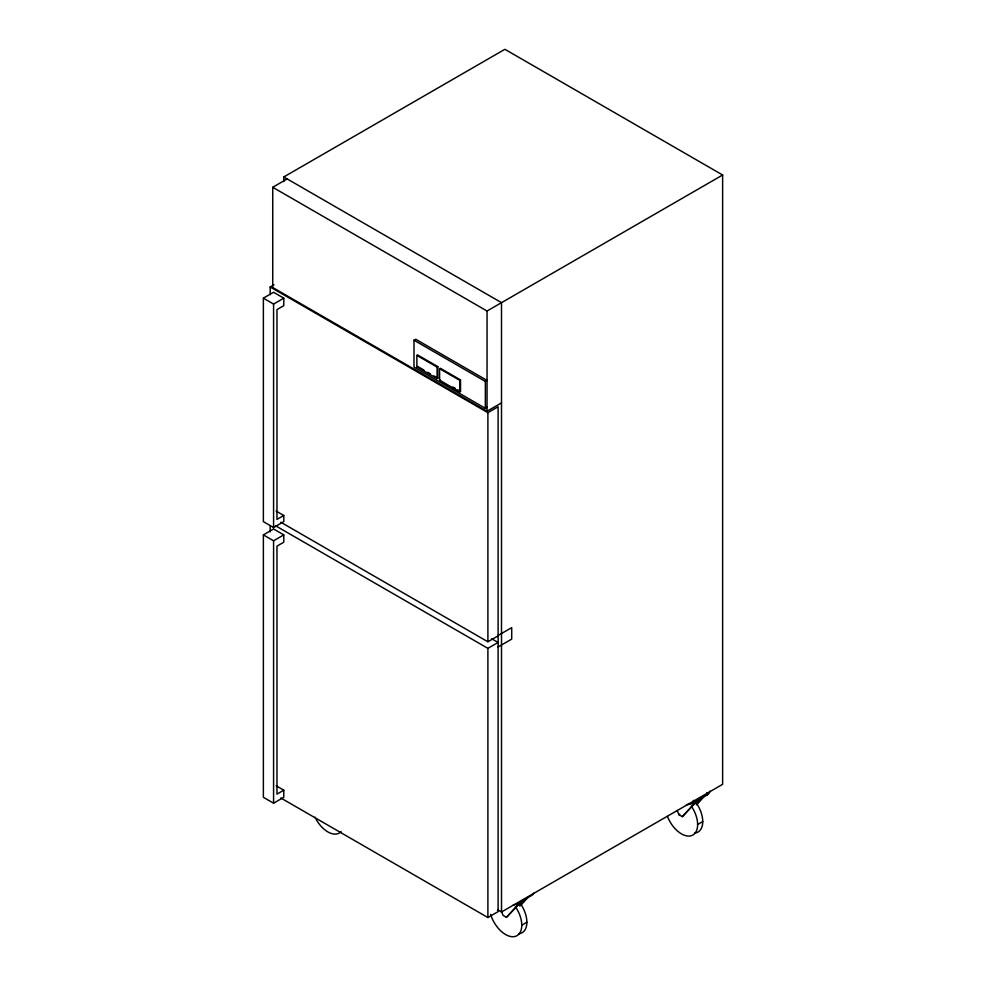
<?xml version="1.0" encoding="UTF-8"?>
<svg xmlns="http://www.w3.org/2000/svg" width="986" height="986" viewBox="0 0 986 986"><rect width="100%" height="100%" fill="white"/><g stroke="black" fill="none" stroke-linecap="round" stroke-linejoin="round"><path stroke-width="1.48" d="M501.356 911.113L503.045 915.365L506.447 917.337L520.916 901.648M521.767 901.155L506.447 917.337M519.634 906.048L526.869 898.209M520.485 905.555L527.72 897.716M677.222 810.455L678.91 814.707L682.312 816.667L696.782 800.977M697.632 800.496L682.312 816.667M696.535 804.268L702.735 797.538M696.35 804.896L703.585 797.058M283.783 181.584L283.783 176.962L504.906 49.3L722.627 175.003L722.627 784.326L501.504 912.001L497.523 909.696M501.504 402.892L487.047 411.236L272.728 287.505L272.728 187.278L287.185 178.934M270.176 294.641L270.176 286.963L273.997 284.744M263.373 298.166L273.578 292.275L283.783 298.166L283.783 305.66L276.967 309.592L276.967 519.412L283.783 515.493L283.783 521.643L273.578 527.535L263.373 521.643L263.373 298.166L273.578 304.058L283.783 298.166M413.997 340.219L415.698 339.233L487.047 380.436L485.346 381.409L413.997 340.219L413.997 367.1L485.346 408.29L487.047 407.304M272.728 187.278L487.047 311.021L722.627 175.003M416.881 355.404L417.608 354.972L437.821 366.644L437.821 378.119L437.081 378.538L416.881 366.878L416.881 355.404L437.081 367.063L437.821 366.644M416.881 366.878L417.608 366.447L423.918 370.095M439.583 368.69L440.311 368.259L460.524 379.93L460.524 391.405L459.784 391.824L439.583 380.165L439.583 368.69L459.784 380.349L460.524 379.93M439.583 380.165L440.311 379.733M263.373 534.893L273.578 528.989L283.783 534.893L283.783 542.226L276.967 546.158L276.967 794.124L283.783 790.193L283.783 797.304L273.578 803.196L263.373 797.304L263.373 534.893L273.578 540.784L283.783 534.893M270.176 286.963L487.897 412.666L498.103 406.762L498.103 911.643L487.897 917.535L280.788 797.97M498.103 635.489L511.709 627.638L511.709 639.113L498.103 646.964M280.788 522.21L487.897 641.775L498.103 635.884M275.488 525.723L487.897 648.357L498.103 642.465L491.459 638.632M686.576 804.576A9.626 5.559 0 0 0 693.38 802.949L706.987 795.086A9.626 5.559 0 0 0 709.797 791.166M678.91 814.707L679.761 814.214M521.767 925.201L526.869 922.255M697.632 824.53L702.735 821.584M283.783 176.962L501.504 302.665L501.504 912.001M427.714 372.277L430.241 373.743M434.025 375.925L437.821 378.119M452.944 387.03L455.47 388.484M457.997 389.938L460.524 391.405M276.129 511.068L283.783 515.493M276.129 785.768L283.783 790.193M706.987 792.473L706.987 795.086M693.38 800.324L693.38 802.949M487.897 412.666L487.897 641.775M487.897 648.357L487.897 917.535M487.047 311.021L487.047 411.236M485.346 381.409L485.346 408.29M459.784 380.349L459.784 391.824M437.081 367.063L437.081 378.538M273.578 304.058L273.578 527.535M273.578 540.784L273.578 803.196M270.176 525.735L270.176 531.885M691.297 806.067A22.875 13.2 60 0 1 692.123 835.401A22.875 13.2 60 0 1 667.448 816.445M695.537 801.901A22.875 13.2 60 0 1 694.649 833.096M515.444 906.726A22.875 13.2 60 0 1 515.444 936.355A22.875 13.2 60 0 1 490.646 914.379M519.684 902.572A22.875 13.2 60 0 1 518.784 933.754M533.611 893.254A9.626 5.559 0 0 1 531.121 895.744L517.514 903.607A9.626 5.559 0 0 1 513.201 905.049M341.094 831.592A22.875 13.2 60 0 1 315.015 817.197"/></g></svg>
